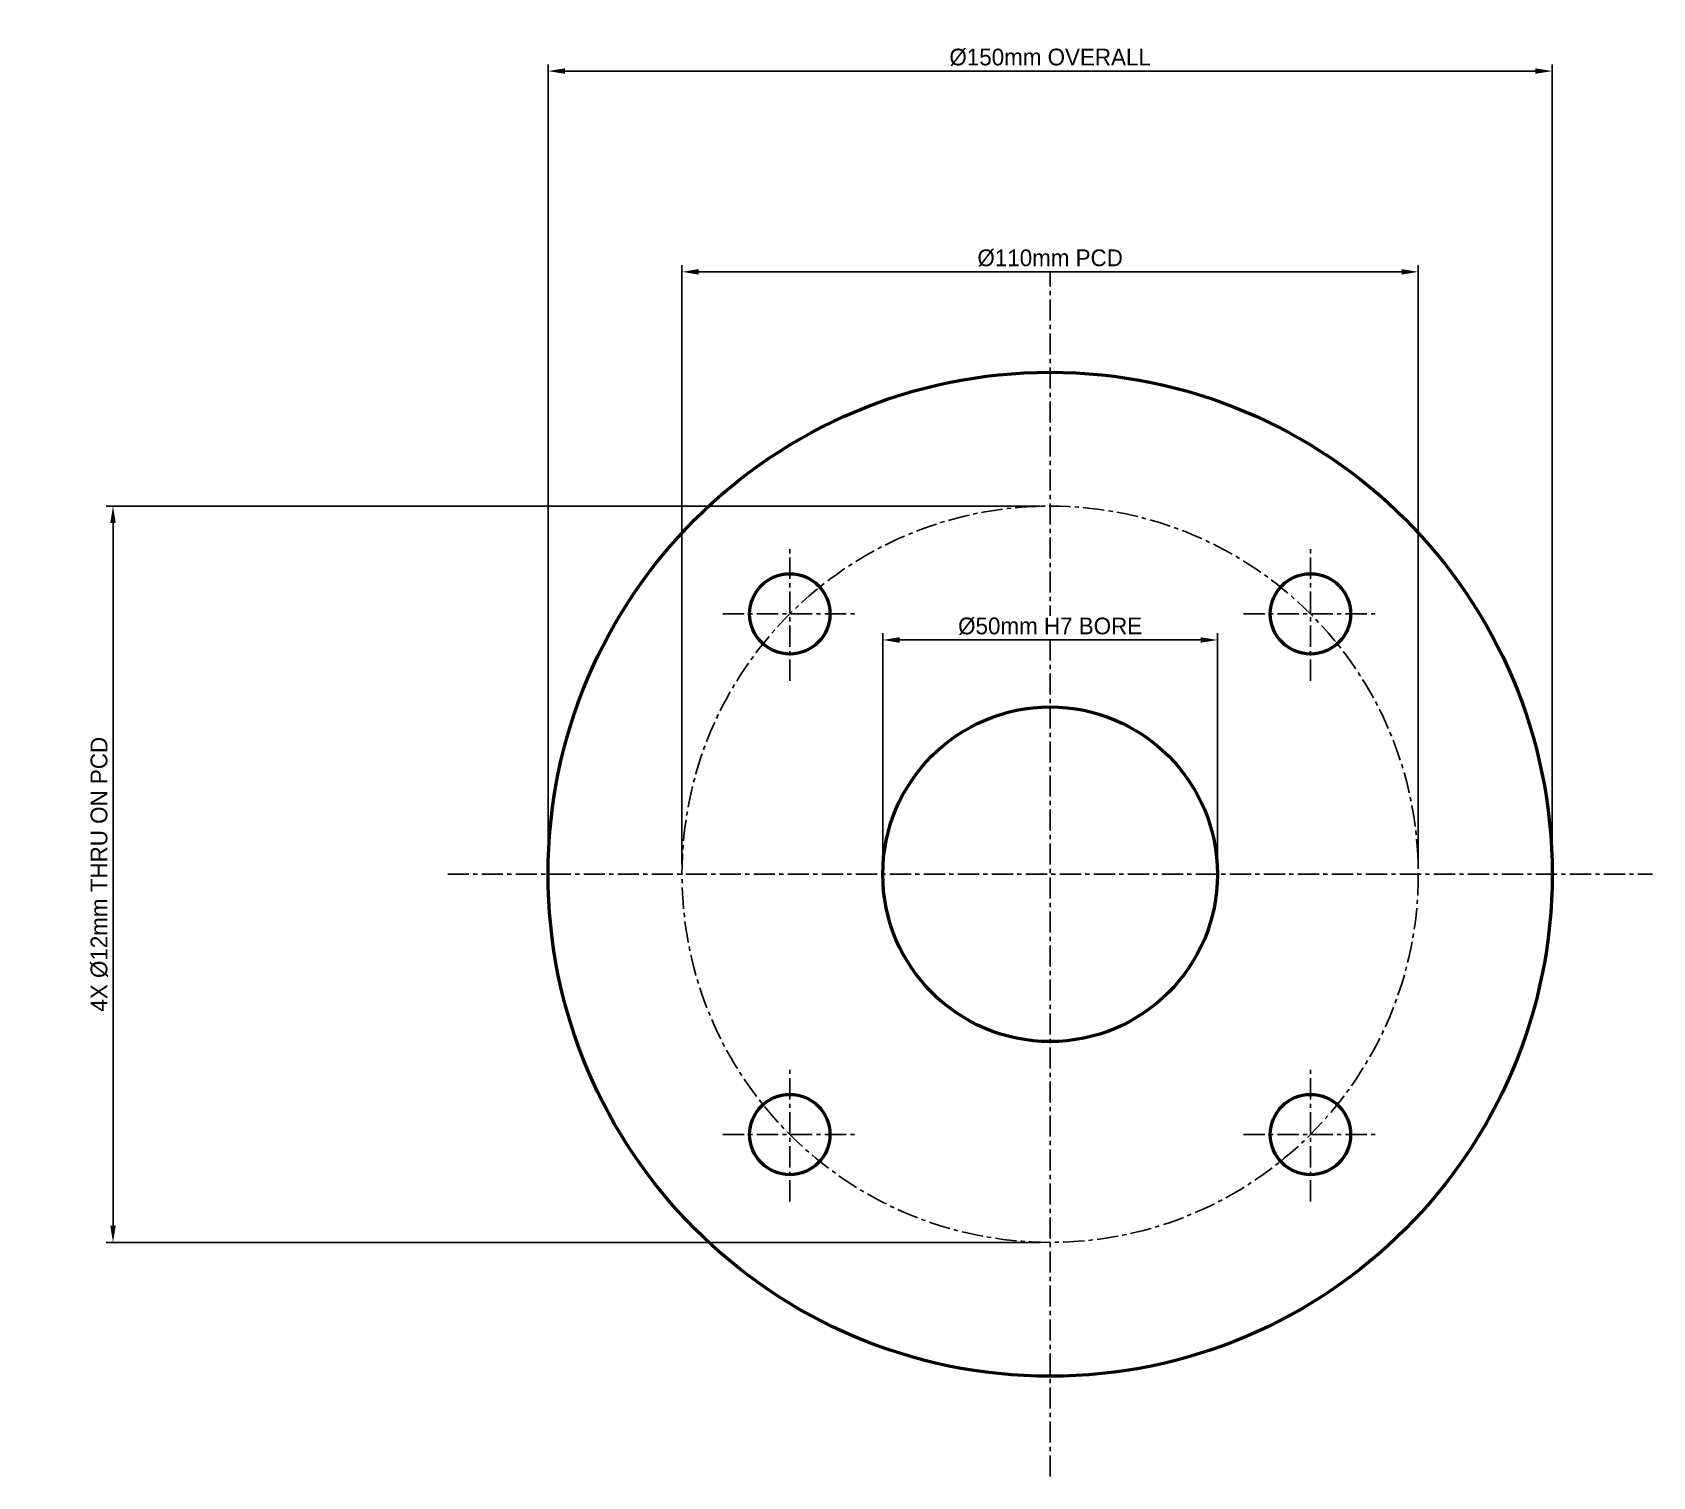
# Model space of a CAD drawing. Header units: metres. Extents: x -52 to 190, y 10 to 226.
import ezdxf

# ---------------------------------------------------------------- set-up
doc = ezdxf.new("R2010")
doc.units = ezdxf.units.M
doc.linetypes.add('CENTER', pattern=[5.08, 3.175, -0.635, 0.635, -0.635])
for name, color, linetype, lineweight in [('CENTERLINES', 7, 'CENTER', 25), ('DIMENSIONS', 7, 'Continuous', 25), ('GEOMETRY', 7, 'Continuous', 50)]:
    doc.layers.add(name, color=color, linetype=linetype, lineweight=lineweight)
doc.dimstyles.new('ENGINEERING_STYLE', dxfattribs={"dimtxt": 2.5, "dimasz": 2.5, "dimexe": 1, "dimexo": 1.5, "dimgap": 0.8, "dimtad": 1, "dimcen": 2.5, "dimazin": 3, "dimtfac": 1, "dimtmove": 0, "dimatfit": 3, "dimtfill": 1})

msp = doc.modelspace()

# ---------------------------------------------------------------- linework, layer by layer
at = {"layer": 'CENTERLINES'}
for p, q in [((100, 10), (100, 190)), ((61.109, 128.891), (61.109, 148.891)), ((138.891, 128.891), (138.891, 148.891)), ((51.109, 138.891), (71.109, 138.891)), ((128.891, 138.891), (148.891, 138.891)), ((10, 100), (190, 100)), ((61.109, 51.109), (61.109, 71.109)), ((138.891, 51.109), (138.891, 71.109)), ((51.109, 61.109), (71.109, 61.109)), ((128.891, 61.109), (148.891, 61.109))]:
    msp.add_line(p, q, dxfattribs=at)
msp.add_circle((100, 100), 55, dxfattribs=at)
at = {"layer": 'GEOMETRY'}
for centre, radius in [((100, 100), 75), ((61.109, 138.891), 6), ((138.891, 138.891), 6), ((100, 100), 25), ((61.109, 61.109), 6), ((138.891, 61.109), 6)]:
    msp.add_circle(centre, radius, dxfattribs=at)

# ---------------------------------------------------------------- next in the draw order: dimensions: what is measured, and where the dimension line sits
at = {"layer": 'DIMENSIONS'}
msp.add_linear_dim(base=(25, 220), p1=(25, 100), p2=(175, 100), text='%%C150mm OVERALL', dimstyle='ENGINEERING_STYLE', dxfattribs=at).render()

# ---------------------------------------------------------------- next in the draw order: dimensions: what is measured, and where the dimension line sits
msp.add_linear_dim(base=(45, 190), p1=(45, 100), p2=(155, 100), text='%%C110mm PCD', dimstyle='ENGINEERING_STYLE', dxfattribs=at).render()

# ---------------------------------------------------------------- next in the draw order: dimensions: what is measured, and where the dimension line sits
msp.add_linear_dim(base=(75, 135), p1=(75, 100), p2=(125, 100), text='%%C50mm H7 BORE', dimstyle='ENGINEERING_STYLE', dxfattribs=at).render()

# ---------------------------------------------------------------- next in the draw order: dimensions: what is measured, and where the dimension line sits
msp.add_linear_dim(base=(-40, 45), p1=(100, 45), p2=(100, 155), angle=90, text='4X %%C12mm THRU ON PCD', dimstyle='ENGINEERING_STYLE', dxfattribs=at).render()

doc.saveas('drawing.dxf')
